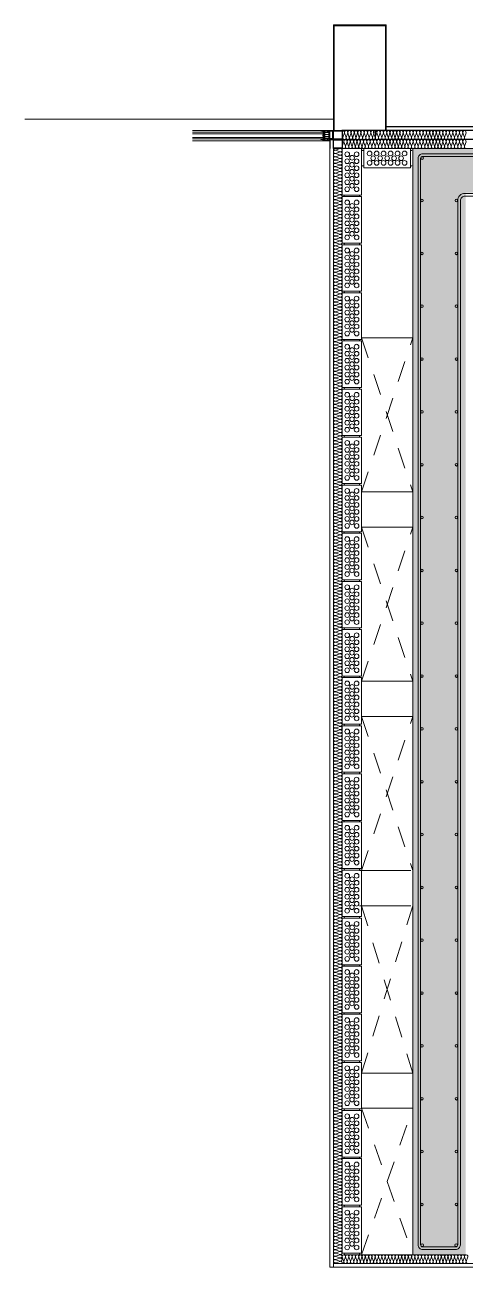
# Model space of a CAD drawing. Header units: metres. Extents: x -175 to 101, y -7 to 93.
# Drawn here: x -72.59 to -70.1, y 37.42 to 44.48 of the extents above; entities that cross this region are included whole.
import ezdxf

# ---------------------------------------------------------------- set-up
doc = ezdxf.new("R2010")
doc.units = ezdxf.units.M
doc.linetypes.add('ACAD_ISO02W100', pattern=[15, 12, -3])
for name, color, linetype, lineweight, transparency in [('DC_AISLAMIENTO', 14, 'Continuous', 9, 0.3), ('DC_TRANSPARENTE', 251, 'Continuous', 9, 0.4), ('DG_DISCONTINUA', 252, 'ACAD_ISO02W100', 5, 0.6), ('DG_TRANSPARENTE', 251, 'Continuous', 9, 0.8)]:
    doc.layers.add(name, color=color, linetype=linetype, lineweight=lineweight, transparency=transparency)
doc.layers.add('DC_LINEA', color=251, linetype='Continuous', lineweight=9)
doc.layers.add('DG_MURO', color=251, linetype='Continuous', lineweight=0)

# ---------------------------------------------------------------- blocks, each defined once
blk = doc.blocks.new('AISLM1')
at = {"layer": 'DC_AISLAMIENTO'}
for p, q in [((-6235.44, 2491.68), (-6235.419, 2491.743)), ((-6235.417, 2491.743), (-6235.396, 2491.68))]:
    blk.add_line(p, q, dxfattribs=at)
for centre, start, end in [((-6235.44, 2491.749), 345, 90), ((-6235.418, 2491.674), 165.0001, 15), ((-6235.395, 2491.749), 90, 195)]:
    blk.add_arc(centre, 0.0225, start, end, dxfattribs=at)
blk = doc.blocks.new('CHORMIGON1')
at = {"layer": 'DC_LINEA', "transparency": 33554475}
h = blk.add_hatch(dxfattribs=at)
h.set_pattern_fill('AR-CONC', color=256, scale=0.0005, angle=45)
h.set_pattern_definition([(95, (-10.40542, 2.6197), (0.0700473252, 0.0587766897), [0.009525, -0.104775]), (40, (-10.40542, 2.6197), (-0.0800092266, 0.0550883643), [0.00762, -0.083820292]), (145.4514447, (-10.39958, 2.6246), (-0.0099618988, 0.113865051), [0.0080950044, -0.0890451223]), (91.1842, (-10.42338, 2.63766), (0.1107051216, 0.0809767064), [0.0142875, -0.1571625]), (141.6355576, (-10.41415, 2.64441), (-0.003543309, 0.171413382), [0.0121425116, -0.133567804]), (36.184151, (-10.42338, 2.63766), (-0.003543309, 0.171413382), [0.0114299835, -0.125729866]), (66, (-10.40991, 2.64215), (0.0897599897, 0.0174475745), [0.009525, -0.104775]), (11, (-10.40991, 2.64215), (-0.0432699633, 0.0869705966), [0.00762, -0.08382]), (116.451445, (-10.40243, 2.6436), (0.046490026, 0.1044181714), [0.0080950044, -0.0890449688]), (82.5, (-10.40542, 2.6197), (-0.02880273453, 0.03098670684), [0, -0.082804, 0, -0.08509, 0, -0.0841375]), (52.5, (-10.40542, 2.6197), (-0.01179486366, 0.05904350014), [0, -0.048514, 0, -0.080899, 0, -0.0320675]), (12.5, (-10.425445, 2.599673), (0.0499639315, 0.0459130978), [0, -0.03175, 0, -0.09906, 0, -0.131445]), (2.5, (-10.434425, 2.590693), (0.0433819522, 0.0613611964), [0, -0.041275, 0, -0.065786, 0, -0.093345])])
h.paths.add_polyline_path([(2429.2617, 1602.9133), (2425.2717, 1602.9133), (2425.2717, 1596.6312), (2425.5717, 1596.6312), (2425.5717, 1602.6633), (2428.9617, 1602.6633), (2428.9617, 1597.3327), (2428.9617, 1596.6312), (2429.2617, 1596.6312)])
at = {"layer": 'DG_TRANSPARENTE'}
for points in [[(2429.2051, 1596.6612), (2429.0182, 1596.6612, -0.414214), (2428.9917, 1596.6877), (2428.9917, 1602.6168, 0.414214), (2428.9651, 1602.6433), (2425.5682, 1602.6433, 0.414214), (2425.5417, 1602.6168), (2425.5417, 1596.6877, -0.414214), (2425.5151, 1596.6612), (2425.3282, 1596.6612, -0.414214), (2425.3017, 1596.6877), (2425.3017, 1602.8568, -0.414214), (2425.3282, 1602.8833), (2429.2051, 1602.8833, -0.414214), (2429.2317, 1602.8568), (2429.2317, 1596.6877, -0.414214)], [(2429.2051, 1596.6761), (2429.0182, 1596.6761, -0.414214), (2429.0065, 1596.6877), (2429.0065, 1602.6168, 0.414214), (2428.9651, 1602.6582), (2425.5682, 1602.6582, 0.414214), (2425.5268, 1602.6168), (2425.5268, 1596.6877, -0.414214), (2425.5151, 1596.6761), (2425.3282, 1596.6761, -0.414214), (2425.3165, 1596.6877), (2425.3165, 1602.8568, -0.414214), (2425.3282, 1602.8684), (2429.2051, 1602.8684, -0.414214), (2429.2168, 1602.8568), (2429.2168, 1596.6877, -0.414214)]]:
    blk.add_lwpolyline(points, format="xyb", close=True, dxfattribs=at)
for centre in [(2425.3255, 1602.8589), (2425.6338, 1602.861), (2425.9338, 1602.861), (2426.2338, 1602.861), (2426.5338, 1602.861), (2426.8338, 1602.861), (2427.1338, 1602.861), (2427.4338, 1602.861), (2427.7338, 1602.861), (2428.0338, 1602.861), (2428.3338, 1602.861), (2428.6338, 1602.861), (2428.9338, 1602.861), (2429.2078, 1602.8589), (2425.6338, 1602.6656), (2425.9338, 1602.6656), (2426.2338, 1602.6656), (2426.5338, 1602.6656), (2426.8338, 1602.6656), (2427.1338, 1602.6656), (2427.4338, 1602.6656), (2427.7338, 1602.6656), (2428.0338, 1602.6656), (2428.3338, 1602.6656), (2428.6338, 1602.6656), (2428.9338, 1602.6656), (2425.324, 1602.6177), (2425.5193, 1602.6177), (2429.014, 1602.6177), (2429.2093, 1602.6177), (2425.324, 1602.3177), (2425.5193, 1602.3177), (2429.014, 1602.3177), (2429.2093, 1602.3177), (2425.324, 1602.0177), (2425.5193, 1602.0177), (2429.014, 1602.0177), (2429.2093, 1602.0177), (2425.324, 1601.7177), (2425.5193, 1601.7177), (2429.014, 1601.7177), (2429.2093, 1601.7177), (2425.324, 1601.4177), (2425.5193, 1601.4177), (2429.014, 1601.4177), (2429.2093, 1601.4177), (2425.324, 1601.1177), (2425.5193, 1601.1177), (2429.014, 1601.1177), (2429.2093, 1601.1177), (2425.324, 1600.8177), (2425.5193, 1600.8177), (2429.014, 1600.8177), (2429.2093, 1600.8177), (2425.324, 1600.5177), (2425.5193, 1600.5177), (2429.014, 1600.5177), (2429.2093, 1600.5177), (2425.324, 1600.2177), (2425.5193, 1600.2177), (2429.014, 1600.2177), (2429.2093, 1600.2177), (2425.324, 1599.9177), (2425.5193, 1599.9177), (2429.014, 1599.9177), (2429.2093, 1599.9177), (2425.324, 1599.6177), (2425.5193, 1599.6177), (2429.014, 1599.6177), (2429.2093, 1599.6177), (2425.324, 1599.3177), (2425.5193, 1599.3177), (2429.014, 1599.3177), (2429.2093, 1599.3177), (2425.324, 1599.0177), (2425.5193, 1599.0177), (2429.014, 1599.0177), (2429.2093, 1599.0177), (2425.324, 1598.7177), (2425.5193, 1598.7177), (2429.014, 1598.7177), (2429.2093, 1598.7177), (2425.324, 1598.4177), (2425.5193, 1598.4177), (2429.014, 1598.4177), (2429.2093, 1598.4177), (2425.324, 1598.1177), (2425.5193, 1598.1177), (2429.014, 1598.1177), (2429.2093, 1598.1177), (2425.324, 1597.8177), (2425.5193, 1597.8177), (2429.014, 1597.8177), (2429.2093, 1597.8177), (2425.324, 1597.5177), (2425.5193, 1597.5177), (2429.014, 1597.5177), (2429.2093, 1597.5177), (2425.324, 1597.2177), (2425.5193, 1597.2177), (2429.014, 1597.2177), (2429.2093, 1597.2177), (2425.324, 1596.9177), (2425.5193, 1596.9177), (2429.014, 1596.9177), (2429.2093, 1596.9177), (2425.3255, 1596.6856), (2425.5178, 1596.6856), (2429.0155, 1596.6856), (2429.2078, 1596.6856)]:
    blk.add_circle(centre, 0.00744, dxfattribs=at)
blk = doc.blocks.new('LADRILLITO')
at = {"lineweight": 0}
blk.add_lwpolyline([(2394.7112, 1601.4595), (2394.7112, 1601.7238), (2394.6012, 1601.7238), (2394.6012, 1601.4595)], close=True, dxfattribs=at)
at = {"color": 8, "lineweight": 0, "true_color": 0x767676}
for points in [[(2394.611, 1601.4595), (2394.6124, 1601.4576), (2394.6129, 1601.4549), (2394.6124, 1601.4525), (2394.611, 1601.4507)], [(2394.701, 1601.4507), (2394.6996, 1601.4525), (2394.6991, 1601.4549), (2394.6996, 1601.4576), (2394.701, 1601.4595)]]:
    blk.add_lwpolyline(points, dxfattribs=at)
at = {"layer": 'DG_TRANSPARENTE', "lineweight": 0}
for centre, radius in [((2394.6295, 1601.6909), 0.0134), ((2394.6294, 1601.6512), 0.0132), ((2394.6556, 1601.6712), 0.0134), ((2394.6829, 1601.6909), 0.0134), ((2394.6831, 1601.6512), 0.0132), ((2394.6294, 1601.6115), 0.0132), ((2394.6558, 1601.6314), 0.0132), ((2394.6558, 1601.5918), 0.0132), ((2394.6831, 1601.6115), 0.0132), ((2394.6294, 1601.5719), 0.0132), ((2394.6294, 1601.5323), 0.0132), ((2394.6558, 1601.5522), 0.0132), ((2394.6558, 1601.5125), 0.0132), ((2394.6831, 1601.5719), 0.0132), ((2394.6831, 1601.5323), 0.0132), ((2394.6294, 1601.4923), 0.0132), ((2394.6831, 1601.4923), 0.0132)]:
    blk.add_circle(centre, radius, dxfattribs=at)

msp = doc.modelspace()

# ---------------------------------------------------------------- linework, layer by layer
for p, q in [((-66.2539, 43.8955), (-70.5439, 43.8955)), ((-70.8672, 43.8655), (-70.8672, 43.8723)), ((-70.8672, 43.8533), (-70.8672, 43.8639)), ((-70.8672, 43.8416), (-70.8672, 43.8522)), ((-70.8672, 43.8295), (-70.8672, 43.8401)), ((-70.8672, 43.821), (-70.8672, 43.8279)), ((-70.8639, 43.8306), (-70.8639, 43.8723)), ((-70.8472, 43.8306), (-70.8472, 43.8723)), ((-70.5439, 43.8755), (-70.7958, 43.8755)), ((-70.7958, 43.8245), (-70.5921, 43.8245)), ((-66.0039, 43.8245), (-70.5921, 43.8245)), ((-66.2539, 43.8755), (-70.5439, 43.8755))]:
    msp.add_line(p, q)
at = {"color": 0}
for p, q in [((-70.8591, 43.8227), (-70.8638, 43.8274)), ((-70.8638, 43.827), (-70.8634, 43.8274)), ((-70.8633, 43.8227), (-70.8586, 43.8274)), ((-70.8633, 43.8251), (-70.861, 43.8274)), ((-70.8615, 43.8227), (-70.8633, 43.8245)), ((-70.8567, 43.8227), (-70.8614, 43.8274)), ((-70.8609, 43.8227), (-70.8562, 43.8274)), ((-70.8543, 43.8227), (-70.859, 43.8274)), ((-70.8585, 43.8227), (-70.8541, 43.827)), ((-70.8546, 43.8254), (-70.8566, 43.8274)), ((-70.856, 43.8227), (-70.8545, 43.8242)), ((-70.854, 43.8272), (-70.8541, 43.8274)), ((-70.8539, 43.8272), (-70.8537, 43.8274)), ((-70.8494, 43.8227), (-70.8537, 43.827)), ((-70.8536, 43.8227), (-70.8489, 43.8274)), ((-70.8518, 43.8227), (-70.8534, 43.8242)), ((-70.8533, 43.8254), (-70.8513, 43.8274)), ((-70.847, 43.8227), (-70.8517, 43.8274)), ((-70.8512, 43.8227), (-70.8465, 43.8274)), ((-70.8446, 43.8227), (-70.8493, 43.8274)), ((-70.8488, 43.8227), (-70.8441, 43.8274)), ((-70.8446, 43.8251), (-70.8469, 43.8274)), ((-70.8463, 43.8227), (-70.8446, 43.8245)), ((-70.8441, 43.827), (-70.8445, 43.8274))]:
    msp.add_line(p, q, dxfattribs=at)
msp.add_lwpolyline([(-70.8439, 43.8227), (-70.8439, 43.8274), (-70.8639, 43.8274), (-70.8639, 43.7734)])
at = {"color": 8, "lineweight": 0, "true_color": 0x767676}
for points in [[(-70.3982, 43.7632), (-70.4001, 43.7618), (-70.4024, 43.7613), (-70.4052, 43.7618), (-70.4071, 43.7632)], [(-70.4071, 43.6732), (-70.4052, 43.6746), (-70.4024, 43.6751), (-70.4001, 43.6746), (-70.3982, 43.6732)]]:
    msp.add_lwpolyline(points, dxfattribs=at)
at = {"layer": 'DC_AISLAMIENTO'}
for p, q in [((-70.7943, 43.7857), (-70.7855, 43.8121)), ((-70.7911, 43.8367), (-70.7939, 43.8452)), ((-70.7818, 43.8631), (-70.7905, 43.8367)), ((-70.8321, 37.4456), (-70.8057, 37.4543)), ((-70.821, 37.4413), (-70.8321, 37.445))]:
    msp.add_line(p, q, dxfattribs=at)
for centre, start, end in [((-70.7908, 43.8655), 345.00006, 109.47003), ((-70.8002, 43.8343), 311.81165, 14.99999), ((-70.7946, 43.8145), 344.99999, 86.15099), ((-70.7814, 43.8343), 165.00002, 270.00002), ((-70.7852, 43.7832), 201.11232, 269.99998), ((-70.8346, 37.4547), 180.00002, 284.99999), ((-70.8346, 37.4359), 75.00002, 144.93456), ((-70.8033, 37.4453), 334.81835, 105.00001)]:
    msp.add_arc(centre, 0.00937, start, end, dxfattribs=at)
at = {"layer": 'DC_LINEA', "color": 7, "lineweight": 0}
for p, q in [((-71.6439, 43.8655), (-70.9025, 43.8655)), ((-70.9025, 43.8575), (-71.6439, 43.8575)), ((-71.6439, 43.8358), (-70.9025, 43.8358)), ((-70.9025, 43.8279), (-71.6439, 43.8279)), ((-70.9046, 43.8713), (-70.9046, 43.8755)), ((-70.9046, 43.8755), (-70.8639, 43.8755)), ((-70.9014, 43.8713), (-70.9046, 43.8713)), ((-70.9014, 43.8221), (-70.9046, 43.8221)), ((-70.9046, 43.8221), (-70.9046, 43.8178)), ((-70.9046, 43.8178), (-70.8639, 43.8178)), ((-70.8956, 43.8734), (-70.903, 43.8734)), ((-70.903, 43.8734), (-70.903, 43.8723)), ((-70.903, 43.8723), (-70.9014, 43.8723)), ((-70.903, 43.8199), (-70.903, 43.821)), ((-70.903, 43.821), (-70.9014, 43.821)), ((-70.8956, 43.8199), (-70.903, 43.8199)), ((-70.9025, 43.8655), (-70.9025, 43.8575)), ((-70.9025, 43.8358), (-70.9025, 43.8279)), ((-70.9014, 43.8723), (-70.9014, 43.8718)), ((-70.9014, 43.8718), (-70.9014, 43.8713)), ((-70.9014, 43.8215), (-70.9014, 43.8221)), ((-70.9014, 43.821), (-70.9014, 43.8215)), ((-70.8972, 43.8713), (-70.8972, 43.8723)), ((-70.8972, 43.8723), (-70.8956, 43.8723)), ((-70.8908, 43.8713), (-70.8972, 43.8713)), ((-70.8908, 43.8221), (-70.8972, 43.8221)), ((-70.8972, 43.8221), (-70.8972, 43.821)), ((-70.8972, 43.821), (-70.8956, 43.821)), ((-70.8956, 43.8723), (-70.8956, 43.8734)), ((-70.8956, 43.821), (-70.8956, 43.8199)), ((-70.8929, 43.8692), (-70.8945, 43.8692)), ((-70.8945, 43.8692), (-70.8945, 43.8242)), ((-70.8945, 43.8242), (-70.8929, 43.8242)), ((-70.8929, 43.8655), (-70.8929, 43.8692)), ((-70.8672, 43.8655), (-70.8929, 43.8655)), ((-70.8929, 43.8533), (-70.8929, 43.8639)), ((-70.8929, 43.8639), (-70.8672, 43.8639)), ((-70.8672, 43.8533), (-70.8929, 43.8533)), ((-70.8672, 43.8522), (-70.8929, 43.8522)), ((-70.8929, 43.8522), (-70.8929, 43.8416)), ((-70.8929, 43.8416), (-70.8672, 43.8416)), ((-70.8929, 43.8295), (-70.8929, 43.8401)), ((-70.8929, 43.8401), (-70.8672, 43.8401)), ((-70.8672, 43.8295), (-70.8929, 43.8295)), ((-70.8929, 43.8242), (-70.8929, 43.8279)), ((-70.8929, 43.8279), (-70.8672, 43.8279)), ((-70.8777, 43.8734), (-70.8924, 43.8734)), ((-70.8924, 43.8734), (-70.8924, 43.8723)), ((-70.8924, 43.8723), (-70.8908, 43.8723)), ((-70.8924, 43.8199), (-70.8924, 43.821)), ((-70.8924, 43.821), (-70.8908, 43.821)), ((-70.8777, 43.8199), (-70.8924, 43.8199)), ((-70.8908, 43.8723), (-70.8908, 43.8713)), ((-70.8908, 43.821), (-70.8908, 43.8221)), ((-70.8788, 43.8713), (-70.8788, 43.8723)), ((-70.8788, 43.8723), (-70.8777, 43.8723)), ((-70.8756, 43.8713), (-70.8788, 43.8713)), ((-70.8756, 43.8221), (-70.8788, 43.8221)), ((-70.8788, 43.8221), (-70.8788, 43.821)), ((-70.8788, 43.821), (-70.8777, 43.821)), ((-70.8777, 43.8723), (-70.8777, 43.8734)), ((-70.8777, 43.821), (-70.8777, 43.8199)), ((-70.8672, 43.8723), (-70.8756, 43.8723)), ((-70.8756, 43.8723), (-70.8756, 43.8713)), ((-70.8756, 43.821), (-70.8756, 43.8221)), ((-70.8672, 43.821), (-70.8756, 43.821)), ((-70.8439, 43.8755), (-70.8639, 43.8755)), ((-70.8472, 43.8723), (-70.8639, 43.8723)), ((-70.8639, 43.8306), (-70.8472, 43.8306)), ((-70.8639, 43.8178), (-70.8639, 43.8274)), ((-70.8639, 43.8274), (-70.8439, 43.8274))]:
    msp.add_line(p, q, dxfattribs=at)
at = {"layer": 'DC_LINEA', "linetype": 'Continuous'}
for p, q in [((-70.8639, 43.8227), (-70.8539, 43.8227)), ((-70.8439, 43.8227), (-70.8539, 43.8227)), ((-70.8439, 43.8227), (-70.8439, 43.7734))]:
    msp.add_line(p, q, dxfattribs=at)
at = {"layer": 'DC_LINEA'}
for p, q in [((-70.7939, 43.8245), (-70.7939, 43.8755)), ((-70.7939, 43.7734), (-70.7939, 43.8245)), ((-70.6046, 43.8245), (-70.6046, 43.8755))]:
    msp.add_line(p, q, dxfattribs=at)
at = {"layer": 'DC_LINEA', "linetype": 'Continuous'}
for points in [[(-70.5439, 43.8755), (-70.5439, 44.4755), (-70.8439, 44.4755), (-70.8439, 43.8755)], [(-70.5489, 43.8755), (-70.5489, 44.4705), (-70.8389, 44.4705), (-70.8389, 43.8755)]]:
    msp.add_lwpolyline(points, dxfattribs=at)
at = {"layer": 'DC_LINEA', "color": 8, "lineweight": 0, "true_color": 0x767676}
for points in [[(-70.9046, 43.8755), (-70.9596, 43.8755), (-71.6439, 43.8755)], [(-70.9046, 43.8178), (-70.9596, 43.8178), (-71.6439, 43.8178)], [(-70.9025, 43.8358), (-70.903, 43.8469), (-70.9025, 43.8575)]]:
    msp.add_lwpolyline(points, dxfattribs=at)
at = {"layer": 'DC_LINEA', "color": 7, "lineweight": 0}
msp.add_lwpolyline([(-70.8998, 43.8422), (-70.8988, 43.8406), (-70.8988, 43.8358), (-70.8998, 43.8342), (-70.8998, 43.8268), (-70.9146, 43.8268), (-70.9146, 43.8252), (-70.8961, 43.8252), (-70.8961, 43.8681), (-70.9146, 43.8681), (-70.9146, 43.8665), (-70.8998, 43.8665), (-70.8998, 43.8591), (-70.8988, 43.858), (-70.8988, 43.8528), (-70.8998, 43.8512)], close=True, dxfattribs=at)
at = {"layer": 'DC_LINEA', "color": 8, "lineweight": 5, "true_color": 0x767676}
msp.add_lwpolyline([(-70.8998, 43.8252), (-70.8993, 43.8252)], dxfattribs=at)
at = {"layer": 'DC_LINEA', "lineweight": 25}
for points in [[(-70.8439, 43.8755), (-70.7939, 43.8755), (-70.7939, 43.8245), (-70.8439, 43.8245)], [(-70.8439, 43.8245), (-70.7939, 43.8245), (-70.7939, 43.7734), (-70.8439, 43.7734)], [(-70.8427, 43.8743), (-70.795, 43.8743), (-70.795, 43.8257), (-70.8427, 43.8257)], [(-70.8427, 43.8232), (-70.795, 43.8232), (-70.795, 43.7746), (-70.8427, 43.7746)]]:
    msp.add_lwpolyline(points, close=True, dxfattribs=at)
at = {"layer": 'DC_LINEA'}
for centre, start, end in [((-70.8677, 43.825), 328.19606, 31.80394), ((-70.8502, 43.825), 148.19606, 211.80394), ((-70.8577, 43.825), 328.19606, 31.80394), ((-70.8402, 43.825), 148.19606, 211.80394)]:
    msp.add_arc(centre, 0.00443, start, end, dxfattribs=at)
at = {"layer": 'DC_TRANSPARENTE', "linetype": 'Continuous'}
msp.add_line((-70.8439, 43.9405), (-72.5939, 43.9405), dxfattribs=at)
at = {"layer": 'DG_DISCONTINUA', "ltscale": 0.01, "transparency": 33554483}
for p, q in [((-70.6839, 42.6984), (-70.3939, 41.8234)), ((-70.6839, 41.8234), (-70.3939, 42.6984)), ((-70.6839, 41.6234), (-70.3939, 40.7484)), ((-70.6839, 40.7484), (-70.3939, 41.6234)), ((-70.6839, 40.5484), (-70.3939, 39.6734)), ((-70.6839, 39.6734), (-70.3939, 40.5484)), ((-70.6839, 39.4734), (-70.3939, 38.5234)), ((-70.6839, 38.5234), (-70.3939, 39.4734)), ((-70.6839, 38.3234), (-70.3939, 37.4913)), ((-70.6839, 37.4913), (-70.3939, 38.3234))]:
    msp.add_line(p, q, dxfattribs=at)
at = {"layer": 'DG_MURO'}
for p, q in [((-70.8639, 37.4213), (-70.8639, 43.7734)), ((-70.8439, 43.7734), (-65.9539, 43.7734)), ((-70.8439, 43.7734), (-70.8439, 37.4213)), ((-70.3939, 43.7734), (-70.3939, 37.4913)), ((-70.7837, 37.4913), (-70.0937, 37.4913)), ((-67.2039, 37.4213), (-70.8639, 37.4213)), ((-67.2039, 37.4413), (-70.8439, 37.4413))]:
    msp.add_line(p, q, dxfattribs=at)
at = {"layer": 'DG_TRANSPARENTE', "linetype": 'Continuous'}
for p, q in [((-70.6839, 42.6984), (-70.3939, 42.6984)), ((-70.3939, 41.8234), (-70.6839, 41.8234)), ((-70.3939, 41.6234), (-70.6839, 41.6234)), ((-70.3939, 40.7484), (-70.6839, 40.7484)), ((-70.3939, 40.5484), (-70.6839, 40.5484)), ((-70.405, 39.6734), (-70.695, 39.6734)), ((-70.405, 39.4734), (-70.695, 39.4734)), ((-70.3939, 38.5234), (-70.6839, 38.5234)), ((-70.3939, 38.3234), (-70.6839, 38.3234))]:
    msp.add_line(p, q, dxfattribs=at)

# ---------------------------------------------------------------- block references
at = {"xscale": -1}
for p in [(2323.9173, -1557.9504), (2323.9173, -1558.2235), (2323.9173, -1558.4967), (2323.9173, -1558.7698), (2323.9173, -1559.0429), (2323.9173, -1559.3161), (2323.9173, -1559.5892), (2323.9173, -1559.8623), (2323.9173, -1560.1355), (2323.9173, -1560.4086), (2323.9173, -1560.6817), (2323.9173, -1560.9549), (2323.9173, -1561.228), (2323.9173, -1561.5011), (2323.9173, -1561.7743), (2323.9173, -1562.0474), (2323.9173, -1562.3206), (2323.9173, -1562.5937), (2323.9173, -1562.8668), (2323.9173, -1563.14), (2323.9173, -1563.4131), (2323.9173, -1563.6862), (2323.9173, -1563.9594)]:
    msp.add_blockref('LADRILLITO', p, dxfattribs=at)
at = {"xscale": -1, "rotation": 270}
msp.add_blockref('LADRILLITO', (-1672.1309, -2350.9378), dxfattribs=at)
at = {"layer": 'DC_AISLAMIENTO', "linetype": 'Continuous', "yscale": 0.4166664258867374, "zscale": 0.4166664258867374}
for p, xscale, rotation in [((2527.3135, 1082.0114), -0.4166664258867374, 180), ((-2668.8614, 1082.0624), 0.4166664258867374, 180), ((2527.3322, 1082.0114), -0.4166664258867374, 180), ((-2668.8426, 1082.0624), 0.4166664258867374, 180), ((2527.351, 1082.0114), -0.4166664258867374, 180), ((-2668.8239, 1082.0624), 0.4166664258867374, 180), ((2527.3697, 1082.0114), -0.4166664258867374, 180), ((-2668.8051, 1082.0624), 0.4166664258867374, 180), ((2527.3885, 1082.0114), -0.4166664258867374, 180), ((-2668.7864, 1082.0624), 0.4166664258867374, 180), ((2527.4072, 1082.0114), -0.4166664258867374, 180), ((-2668.7676, 1082.0624), 0.4166664258867374, 180), ((2527.426, 1082.0114), -0.4166664258867374, 180), ((-2668.7489, 1082.0624), 0.4166664258867374, 180), ((2527.4447, 1082.0114), -0.4166664258867374, 180), ((-2668.7301, 1082.0624), 0.4166664258867374, 180), ((2527.4635, 1082.0114), -0.4166664258867374, 180), ((-2668.7114, 1082.0624), 0.4166664258867374, 180), ((2527.4822, 1082.0624), -0.4166664258867374, 180), ((2527.4822, 1082.0114), -0.4166664258867374, 180), ((2527.501, 1082.0624), -0.4166664258867374, 180), ((2527.501, 1082.0114), -0.4166664258867374, 180), ((2527.5197, 1082.0624), -0.4166664258867374, 180), ((2527.5197, 1082.0114), -0.4166664258867374, 180), ((2527.5385, 1082.0624), -0.4166664258867374, 180), ((2527.5385, 1082.0114), -0.4166664258867374, 180), ((2527.5572, 1082.0624), -0.4166664258867374, 180), ((2527.5572, 1082.0114), -0.4166664258867374, 180), ((2527.576, 1082.0624), -0.4166664258867374, 180), ((2527.576, 1082.0114), -0.4166664258867374, 180), ((2527.5947, 1082.0624), -0.4166664258867374, 180), ((2527.5947, 1082.0114), -0.4166664258867374, 180), ((2527.6135, 1082.0624), -0.4166664258867374, 180), ((2527.6135, 1082.0114), -0.4166664258867374, 180), ((2527.6322, 1082.0624), -0.4166664258867374, 180), ((2527.6322, 1082.0114), -0.4166664258867374, 180), ((2527.651, 1082.0624), -0.4166664258867374, 180), ((2527.651, 1082.0114), -0.4166664258867374, 180), ((2527.6697, 1082.0624), -0.4166664258867374, 180), ((2527.6697, 1082.0114), -0.4166664258867374, 180), ((2527.6885, 1082.0624), -0.4166664258867374, 180), ((2527.6885, 1082.0114), -0.4166664258867374, 180), ((2527.7072, 1082.0624), -0.4166664258867374, 180), ((2527.7072, 1082.0114), -0.4166664258867374, 180), ((2527.726, 1082.0624), -0.4166664258867374, 180), ((2527.726, 1082.0114), -0.4166664258867374, 180), ((2527.7447, 1082.0624), -0.4166664258867374, 180), ((2527.7447, 1082.0114), -0.4166664258867374, 180), ((2527.7635, 1082.0624), -0.4166664258867374, 180), ((2527.7635, 1082.0114), -0.4166664258867374, 180), ((2527.7822, 1082.0624), -0.4166664258867374, 180), ((2527.7822, 1082.0114), -0.4166664258867374, 180), ((2527.801, 1082.0624), -0.4166664258867374, 180), ((2527.801, 1082.0114), -0.4166664258867374, 180), ((2527.8197, 1082.0624), -0.4166664258867374, 180), ((2527.8197, 1082.0114), -0.4166664258867374, 180), ((2527.8385, 1082.0624), -0.4166664258867374, 180), ((2527.8385, 1082.0114), -0.4166664258867374, 180), ((2527.8572, 1082.0624), -0.4166664258867374, 180), ((2527.8572, 1082.0114), -0.4166664258867374, 180), ((2527.876, 1082.0624), -0.4166664258867374, 180), ((2527.876, 1082.0114), -0.4166664258867374, 180), ((2527.8947, 1082.0624), -0.4166664258867374, 180), ((2527.8947, 1082.0114), -0.4166664258867374, 180), ((2527.9135, 1082.0624), -0.4166664258867374, 180), ((2527.9135, 1082.0114), -0.4166664258867374, 180), ((2527.9322, 1082.0624), -0.4166664258867374, 180), ((2527.9322, 1082.0114), -0.4166664258867374, 180), ((2527.951, 1082.0624), -0.4166664258867374, 180), ((2527.951, 1082.0114), -0.4166664258867374, 180), ((2527.9697, 1082.0624), -0.4166664258867374, 180), ((2527.9697, 1082.0114), -0.4166664258867374, 180), ((2527.9885, 1082.0624), -0.4166664258867374, 180), ((2527.9885, 1082.0114), -0.4166664258867374, 180), ((967.3936, 2641.8533), 0.4166664258867374, 90.00000000000001), ((967.3936, 2641.8346), 0.4166664258867374, 90.00000000000001), ((967.3936, 2641.8158), 0.4166664258867374, 90.00000000000001), ((967.3936, 2641.7971), 0.4166664258867374, 90.00000000000001), ((967.3936, 2641.7783), 0.4166664258867374, 90.00000000000001), ((967.3936, 2641.7596), 0.4166664258867374, 90.00000000000001), ((967.3936, 2641.7408), 0.4166664258867374, 90.00000000000001), ((967.3936, 2641.7221), 0.4166664258867374, 90.00000000000001), ((967.3936, 2641.7033), 0.4166664258867374, 90.00000000000001), ((967.3936, 2641.6846), 0.4166664258867374, 90.00000000000001), ((967.3936, 2641.6658), 0.4166664258867374, 90.00000000000001), ((967.3936, 2641.6471), 0.4166664258867374, 90.00000000000001), ((967.3936, 2641.6283), 0.4166664258867374, 90.00000000000001), ((967.3936, 2641.6096), 0.4166664258867374, 90.00000000000001), ((967.3936, 2641.5908), 0.4166664258867374, 90.00000000000001), ((967.3936, 2641.5721), 0.4166664258867374, 90.00000000000001), ((967.3936, 2641.5533), 0.4166664258867374, 90.00000000000001), ((967.3936, 2641.5346), 0.4166664258867374, 90.00000000000001), ((967.3936, 2641.5158), 0.4166664258867374, 90.00000000000001), ((967.3936, 2641.4971), 0.4166664258867374, 90.00000000000001), ((967.3936, 2641.4783), 0.4166664258867374, 90.00000000000001), ((967.3936, 2641.4596), 0.4166664258867374, 90.00000000000001), ((967.3936, 2641.4408), 0.4166664258867374, 90.00000000000001), ((967.3936, 2641.4221), 0.4166664258867374, 90.00000000000001), ((967.3936, 2641.4033), 0.4166664258867374, 90.00000000000001), ((967.3936, 2641.3846), 0.4166664258867374, 90.00000000000001), ((967.3936, 2641.3658), 0.4166664258867374, 90.00000000000001), ((967.3936, 2641.3471), 0.4166664258867374, 90.00000000000001), ((967.3936, 2641.3283), 0.4166664258867374, 90.00000000000001), ((967.3936, 2641.3096), 0.4166664258867374, 90.00000000000001), ((967.3936, 2641.2908), 0.4166664258867374, 90.00000000000001), ((967.3936, 2641.2721), 0.4166664258867374, 90.00000000000001), ((967.3936, 2641.2533), 0.4166664258867374, 90.00000000000001), ((967.3936, 2641.2346), 0.4166664258867374, 90.00000000000001), ((967.3936, 2641.2158), 0.4166664258867374, 90.00000000000001), ((967.3936, 2641.1971), 0.4166664258867374, 90.00000000000001), ((967.3936, 2641.1783), 0.4166664258867374, 90.00000000000001), ((967.3936, 2641.1596), 0.4166664258867374, 90.00000000000001), ((967.3936, 2641.1408), 0.4166664258867374, 90.00000000000001), ((967.3936, 2641.1221), 0.4166664258867374, 90.00000000000001), ((967.3936, 2641.1033), 0.4166664258867374, 90.00000000000001), ((967.3936, 2641.0846), 0.4166664258867374, 90.00000000000001), ((967.3936, 2641.0658), 0.4166664258867374, 90.00000000000001), ((967.3936, 2641.0471), 0.4166664258867374, 90.00000000000001), ((967.3936, 2641.0283), 0.4166664258867374, 90.00000000000001), ((967.3936, 2641.0096), 0.4166664258867374, 90.00000000000001), ((967.3936, 2640.9908), 0.4166664258867374, 90.00000000000001), ((967.3936, 2640.9721), 0.4166664258867374, 90.00000000000001), ((967.3936, 2640.9533), 0.4166664258867374, 90.00000000000001), ((967.3936, 2640.9346), 0.4166664258867374, 90.00000000000001), ((967.3936, 2640.9158), 0.4166664258867374, 90.00000000000001), ((967.3936, 2640.8971), 0.4166664258867374, 90.00000000000001), ((967.3936, 2640.8783), 0.4166664258867374, 90.00000000000001), ((967.3936, 2640.8596), 0.4166664258867374, 90.00000000000001), ((967.3936, 2640.8408), 0.4166664258867374, 90.00000000000001), ((967.3936, 2640.8221), 0.4166664258867374, 90.00000000000001), ((967.3936, 2640.8033), 0.4166664258867374, 90.00000000000001), ((967.3936, 2640.7846), 0.4166664258867374, 90.00000000000001), ((967.3936, 2640.7658), 0.4166664258867374, 90.00000000000001), ((967.3936, 2640.7471), 0.4166664258867374, 90.00000000000001), ((967.3936, 2640.7283), 0.4166664258867374, 90.00000000000001), ((967.3936, 2640.7096), 0.4166664258867374, 90.00000000000001), ((967.3936, 2640.6908), 0.4166664258867374, 90.00000000000001), ((967.3936, 2640.6721), 0.4166664258867374, 90.00000000000001), ((967.3936, 2640.6533), 0.4166664258867374, 90.00000000000001), ((967.3936, 2640.6346), 0.4166664258867374, 90.00000000000001), ((967.3936, 2640.6158), 0.4166664258867374, 90.00000000000001), ((967.3936, 2640.5971), 0.4166664258867374, 90.00000000000001), ((967.3936, 2640.5783), 0.4166664258867374, 90.00000000000001), ((967.3936, 2640.5596), 0.4166664258867374, 90.00000000000001), ((967.3936, 2640.5408), 0.4166664258867374, 90.00000000000001), ((967.3936, 2640.5221), 0.4166664258867374, 90.00000000000001), ((967.3936, 2640.5033), 0.4166664258867374, 90.00000000000001), ((967.3936, 2640.4846), 0.4166664258867374, 90.00000000000001), ((967.3936, 2640.4658), 0.4166664258867374, 90.00000000000001), ((967.3936, 2640.4471), 0.4166664258867374, 90.00000000000001), ((967.3936, 2640.4283), 0.4166664258867374, 90.00000000000001), ((967.3936, 2640.4096), 0.4166664258867374, 90.00000000000001), ((967.3936, 2640.3908), 0.4166664258867374, 90.00000000000001), ((967.3936, 2640.3721), 0.4166664258867374, 90.00000000000001), ((967.3936, 2640.3533), 0.4166664258867374, 90.00000000000001), ((967.3936, 2640.3346), 0.4166664258867374, 90.00000000000001), ((967.3936, 2640.3158), 0.4166664258867374, 90.00000000000001), ((967.3936, 2640.2971), 0.4166664258867374, 90.00000000000001), ((967.3936, 2640.2783), 0.4166664258867374, 90.00000000000001), ((967.3936, 2640.2596), 0.4166664258867374, 90.00000000000001), ((967.3936, 2640.2408), 0.4166664258867374, 90.00000000000001), ((967.3936, 2640.2221), 0.4166664258867374, 90.00000000000001), ((967.3936, 2640.2033), 0.4166664258867374, 90.00000000000001), ((967.3936, 2640.1846), 0.4166664258867374, 90.00000000000001), ((967.3936, 2640.1658), 0.4166664258867374, 90.00000000000001), ((967.3936, 2640.1471), 0.4166664258867374, 90.00000000000001), ((967.3936, 2640.1283), 0.4166664258867374, 90.00000000000001), ((967.3936, 2640.1096), 0.4166664258867374, 90.00000000000001), ((967.3936, 2640.0908), 0.4166664258867374, 90.00000000000001), ((967.3936, 2640.0721), 0.4166664258867374, 90.00000000000001), ((967.3936, 2640.0533), 0.4166664258867374, 90.00000000000001), ((967.3936, 2640.0346), 0.4166664258867374, 90.00000000000001), ((967.3936, 2640.0158), 0.4166664258867374, 90.00000000000001), ((967.3936, 2639.9971), 0.4166664258867374, 90.00000000000001), ((967.3936, 2639.9783), 0.4166664258867374, 90.00000000000001), ((967.3936, 2639.9596), 0.4166664258867374, 90.00000000000001), ((967.3936, 2639.9408), 0.4166664258867374, 90.00000000000001), ((967.3936, 2639.9221), 0.4166664258867374, 90.00000000000001), ((967.3936, 2639.9033), 0.4166664258867374, 90.00000000000001), ((967.3936, 2639.8846), 0.4166664258867374, 90.00000000000001), ((967.3936, 2639.8658), 0.4166664258867374, 90.00000000000001), ((967.3936, 2639.8471), 0.4166664258867374, 90.00000000000001), ((967.3936, 2639.8283), 0.4166664258867374, 90.00000000000001), ((967.3936, 2639.8096), 0.4166664258867374, 90.00000000000001), ((967.3936, 2639.7908), 0.4166664258867374, 90.00000000000001), ((967.3936, 2639.7721), 0.4166664258867374, 90.00000000000001), ((967.3936, 2639.7533), 0.4166664258867374, 90.00000000000001), ((967.3936, 2639.7346), 0.4166664258867374, 90.00000000000001), ((967.3936, 2639.7158), 0.4166664258867374, 90.00000000000001), ((967.3936, 2639.6971), 0.4166664258867374, 90.00000000000001), ((967.3936, 2639.6783), 0.4166664258867374, 90.00000000000001), ((967.3936, 2639.6596), 0.4166664258867374, 90.00000000000001), ((967.3936, 2639.6408), 0.4166664258867374, 90.00000000000001), ((967.3936, 2639.6221), 0.4166664258867374, 90.00000000000001), ((967.3936, 2639.6033), 0.4166664258867374, 90.00000000000001), ((967.3936, 2639.5846), 0.4166664258867374, 90.00000000000001), ((967.3936, 2639.5658), 0.4166664258867374, 90.00000000000001), ((967.3936, 2639.5471), 0.4166664258867374, 90.00000000000001), ((967.3936, 2639.5283), 0.4166664258867374, 90.00000000000001), ((967.3936, 2639.5096), 0.4166664258867374, 90.00000000000001), ((967.3936, 2639.4908), 0.4166664258867374, 90.00000000000001), ((967.3936, 2639.4721), 0.4166664258867374, 90.00000000000001), ((967.3936, 2639.4533), 0.4166664258867374, 90.00000000000001), ((967.3936, 2639.4346), 0.4166664258867374, 90.00000000000001), ((967.3936, 2639.4158), 0.4166664258867374, 90.00000000000001), ((967.3936, 2639.3971), 0.4166664258867374, 90.00000000000001), ((967.3936, 2639.3783), 0.4166664258867374, 90.00000000000001), ((967.3936, 2639.3596), 0.4166664258867374, 90.00000000000001), ((967.3936, 2639.3408), 0.4166664258867374, 90.00000000000001), ((967.3936, 2639.3221), 0.4166664258867374, 90.00000000000001), ((967.3936, 2639.3033), 0.4166664258867374, 90.00000000000001), ((967.3936, 2639.2846), 0.4166664258867374, 90.00000000000001), ((967.3936, 2639.2658), 0.4166664258867374, 90.00000000000001), ((967.3936, 2639.2471), 0.4166664258867374, 90.00000000000001), ((967.3936, 2639.2283), 0.4166664258867374, 90.00000000000001), ((967.3936, 2639.2096), 0.4166664258867374, 90.00000000000001), ((967.3936, 2639.1908), 0.4166664258867374, 90.00000000000001), ((967.3936, 2639.1721), 0.4166664258867374, 90.00000000000001), ((967.3936, 2639.1533), 0.4166664258867374, 90.00000000000001), ((967.3936, 2639.1346), 0.4166664258867374, 90.00000000000001), ((967.3936, 2639.1158), 0.4166664258867374, 90.00000000000001), ((967.3936, 2639.0971), 0.4166664258867374, 90.00000000000001), ((967.3936, 2639.0783), 0.4166664258867374, 90.00000000000001), ((967.3936, 2639.0596), 0.4166664258867374, 90.00000000000001), ((967.3936, 2639.0408), 0.4166664258867374, 90.00000000000001), ((967.3936, 2639.0221), 0.4166664258867374, 90.00000000000001), ((967.3936, 2639.0033), 0.4166664258867374, 90.00000000000001), ((967.3936, 2638.9846), 0.4166664258867374, 90.00000000000001), ((967.3936, 2638.9658), 0.4166664258867374, 90.00000000000001), ((967.3936, 2638.9471), 0.4166664258867374, 90.00000000000001), ((967.3936, 2638.9283), 0.4166664258867374, 90.00000000000001), ((967.3936, 2638.9096), 0.4166664258867374, 90.00000000000001), ((967.3936, 2638.8908), 0.4166664258867374, 90.00000000000001), ((967.3936, 2638.8721), 0.4166664258867374, 90.00000000000001), ((967.3936, 2638.8533), 0.4166664258867374, 90.00000000000001), ((967.3936, 2638.8346), 0.4166664258867374, 90.00000000000001), ((967.3936, 2638.8158), 0.4166664258867374, 90.00000000000001), ((967.3936, 2638.7971), 0.4166664258867374, 90.00000000000001), ((967.3936, 2638.7783), 0.4166664258867374, 90.00000000000001), ((967.3936, 2638.7596), 0.4166664258867374, 90.00000000000001), ((967.3936, 2638.7408), 0.4166664258867374, 90.00000000000001), ((967.3936, 2638.7221), 0.4166664258867374, 90.00000000000001), ((967.3936, 2638.7033), 0.4166664258867374, 90.00000000000001), ((967.3936, 2638.6846), 0.4166664258867374, 90.00000000000001), ((967.3936, 2638.6658), 0.4166664258867374, 90.00000000000001), ((967.3936, 2638.6471), 0.4166664258867374, 90.00000000000001), ((967.3936, 2638.6283), 0.4166664258867374, 90.00000000000001), ((967.3936, 2638.6096), 0.4166664258867374, 90.00000000000001), ((967.3936, 2638.5908), 0.4166664258867374, 90.00000000000001), ((967.3936, 2638.5721), 0.4166664258867374, 90.00000000000001), ((967.3936, 2638.5533), 0.4166664258867374, 90.00000000000001), ((967.3936, 2638.5346), 0.4166664258867374, 90.00000000000001), ((967.3936, 2638.5158), 0.4166664258867374, 90.00000000000001), ((967.3936, 2638.4971), 0.4166664258867374, 90.00000000000001), ((967.3936, 2638.4783), 0.4166664258867374, 90.00000000000001), ((967.3936, 2638.4596), 0.4166664258867374, 90.00000000000001), ((967.3936, 2638.4408), 0.4166664258867374, 90.00000000000001), ((967.3936, 2638.4221), 0.4166664258867374, 90.00000000000001), ((967.3936, 2638.4033), 0.4166664258867374, 90.00000000000001), ((967.3936, 2638.3846), 0.4166664258867374, 90.00000000000001), ((967.3936, 2638.3658), 0.4166664258867374, 90.00000000000001), ((967.3936, 2638.3471), 0.4166664258867374, 90.00000000000001), ((967.3936, 2638.3283), 0.4166664258867374, 90.00000000000001), ((967.3936, 2638.3096), 0.4166664258867374, 90.00000000000001), ((967.3936, 2638.2908), 0.4166664258867374, 90.00000000000001), ((967.3936, 2638.2721), 0.4166664258867374, 90.00000000000001), ((967.3936, 2638.2533), 0.4166664258867374, 90.00000000000001), ((967.3936, 2638.2346), 0.4166664258867374, 90.00000000000001), ((967.3936, 2638.2158), 0.4166664258867374, 90.00000000000001), ((967.3936, 2638.1971), 0.4166664258867374, 90.00000000000001), ((967.3936, 2638.1783), 0.4166664258867374, 90.00000000000001), ((967.3936, 2638.1596), 0.4166664258867374, 90.00000000000001), ((967.3936, 2638.1408), 0.4166664258867374, 90.00000000000001), ((967.3936, 2638.1221), 0.4166664258867374, 90.00000000000001), ((967.3936, 2638.1033), 0.4166664258867374, 90.00000000000001), ((967.3936, 2638.0846), 0.4166664258867374, 90.00000000000001), ((967.3936, 2638.0658), 0.4166664258867374, 90.00000000000001), ((967.3936, 2638.0471), 0.4166664258867374, 90.00000000000001), ((967.3936, 2638.0283), 0.4166664258867374, 90.00000000000001), ((967.3936, 2638.0096), 0.4166664258867374, 90.00000000000001), ((967.3936, 2637.9908), 0.4166664258867374, 90.00000000000001), ((967.3936, 2637.9721), 0.4166664258867374, 90.00000000000001), ((967.3936, 2637.9533), 0.4166664258867374, 90.00000000000001), ((967.3936, 2637.9346), 0.4166664258867374, 90.00000000000001), ((967.3936, 2637.9158), 0.4166664258867374, 90.00000000000001), ((967.3936, 2637.8971), 0.4166664258867374, 90.00000000000001), ((967.3936, 2637.8783), 0.4166664258867374, 90.00000000000001), ((967.3936, 2637.8596), 0.4166664258867374, 90.00000000000001), ((967.3936, 2637.8408), 0.4166664258867374, 90.00000000000001), ((967.3936, 2637.8221), 0.4166664258867374, 90.00000000000001), ((967.3936, 2637.8033), 0.4166664258867374, 90.00000000000001), ((967.3936, 2637.7846), 0.4166664258867374, 90.00000000000001), ((967.3936, 2637.7658), 0.4166664258867374, 90.00000000000001), ((967.3936, 2637.7471), 0.4166664258867374, 90.00000000000001), ((967.3936, 2637.7283), 0.4166664258867374, 90.00000000000001), ((967.3936, 2637.7096), 0.4166664258867374, 90.00000000000001), ((967.3936, 2637.6908), 0.4166664258867374, 90.00000000000001), ((967.3936, 2637.6721), 0.4166664258867374, 90.00000000000001), ((967.3936, 2637.6533), 0.4166664258867374, 90.00000000000001), ((967.3936, 2637.6346), 0.4166664258867374, 90.00000000000001), ((967.3936, 2637.6158), 0.4166664258867374, 90.00000000000001), ((967.3936, 2637.5971), 0.4166664258867374, 90.00000000000001), ((967.3936, 2637.5783), 0.4166664258867374, 90.00000000000001), ((967.3936, 2637.5596), 0.4166664258867374, 90.00000000000001), ((967.3936, 2637.5408), 0.4166664258867374, 90.00000000000001), ((967.3936, 2637.5221), 0.4166664258867374, 90.00000000000001), ((967.3936, 2637.5033), 0.4166664258867374, 90.00000000000001), ((967.3936, 2637.4846), 0.4166664258867374, 90.00000000000001), ((967.3936, 2637.4658), 0.4166664258867374, 90.00000000000001), ((967.3936, 2637.4471), 0.4166664258867374, 90.00000000000001), ((967.3936, 2637.4283), 0.4166664258867374, 90.00000000000001), ((967.3936, 2637.4096), 0.4166664258867374, 90.00000000000001), ((967.3936, 2637.3908), 0.4166664258867374, 90.00000000000001), ((967.3936, 2637.3721), 0.4166664258867374, 90.00000000000001), ((967.3936, 2637.3533), 0.4166664258867374, 90.00000000000001), ((967.3936, 2637.3346), 0.4166664258867374, 90.00000000000001), ((967.3936, 2637.3158), 0.4166664258867374, 90.00000000000001), ((967.3936, 2637.2971), 0.4166664258867374, 90.00000000000001), ((967.3936, 2637.2783), 0.4166664258867374, 90.00000000000001), ((967.3936, 2637.2596), 0.4166664258867374, 90.00000000000001), ((967.3936, 2637.2408), 0.4166664258867374, 90.00000000000001), ((967.3936, 2637.2221), 0.4166664258867374, 90.00000000000001), ((967.3936, 2637.2033), 0.4166664258867374, 90.00000000000001), ((967.3936, 2637.1846), 0.4166664258867374, 90.00000000000001), ((967.3936, 2637.1658), 0.4166664258867374, 90.00000000000001), ((967.3936, 2637.1471), 0.4166664258867374, 90.00000000000001), ((967.3936, 2637.1283), 0.4166664258867374, 90.00000000000001), ((967.3936, 2637.1096), 0.4166664258867374, 90.00000000000001), ((967.3936, 2637.0908), 0.4166664258867374, 90.00000000000001), ((967.3936, 2637.0721), 0.4166664258867374, 90.00000000000001), ((967.3936, 2637.0533), 0.4166664258867374, 90.00000000000001), ((967.3936, 2637.0346), 0.4166664258867374, 90.00000000000001), ((967.3936, 2637.0158), 0.4166664258867374, 90.00000000000001), ((967.3936, 2636.9971), 0.4166664258867374, 90.00000000000001), ((967.3936, 2636.9783), 0.4166664258867374, 90.00000000000001), ((967.3936, 2636.9596), 0.4166664258867374, 90.00000000000001), ((967.3936, 2636.9408), 0.4166664258867374, 90.00000000000001), ((967.3936, 2636.9221), 0.4166664258867374, 90.00000000000001), ((967.3936, 2636.9033), 0.4166664258867374, 90.00000000000001), ((967.3936, 2636.8846), 0.4166664258867374, 90.00000000000001), ((967.3936, 2636.8658), 0.4166664258867374, 90.00000000000001), ((967.3936, 2636.8471), 0.4166664258867374, 90.00000000000001), ((967.3936, 2636.8283), 0.4166664258867374, 90.00000000000001), ((967.3936, 2636.8096), 0.4166664258867374, 90.00000000000001), ((967.3936, 2636.7908), 0.4166664258867374, 90.00000000000001), ((967.3936, 2636.7721), 0.4166664258867374, 90.00000000000001), ((967.3936, 2636.7533), 0.4166664258867374, 90.00000000000001), ((967.3936, 2636.7346), 0.4166664258867374, 90.00000000000001), ((967.3936, 2636.7158), 0.4166664258867374, 90.00000000000001), ((967.3936, 2636.6971), 0.4166664258867374, 90.00000000000001), ((967.3936, 2636.6783), 0.4166664258867374, 90.00000000000001), ((967.3936, 2636.6596), 0.4166664258867374, 90.00000000000001), ((967.3936, 2636.6408), 0.4166664258867374, 90.00000000000001), ((967.3936, 2636.6221), 0.4166664258867374, 90.00000000000001), ((967.3936, 2636.6033), 0.4166664258867374, 90.00000000000001), ((967.3936, 2636.5846), 0.4166664258867374, 90.00000000000001), ((967.3936, 2636.5658), 0.4166664258867374, 90.00000000000001), ((967.3936, 2636.5471), 0.4166664258867374, 90.00000000000001), ((967.3936, 2636.5283), 0.4166664258867374, 90.00000000000001), ((967.3936, 2636.5096), 0.4166664258867374, 90.00000000000001), ((967.3936, 2636.4908), 0.4166664258867374, 90.00000000000001), ((967.3936, 2636.4721), 0.4166664258867374, 90.00000000000001), ((967.3936, 2636.4533), 0.4166664258867374, 90.00000000000001), ((967.3936, 2636.4346), 0.4166664258867374, 90.00000000000001), ((967.3936, 2636.4158), 0.4166664258867374, 90.00000000000001), ((967.3936, 2636.3971), 0.4166664258867374, 90.00000000000001), ((967.3936, 2636.3783), 0.4166664258867374, 90.00000000000001), ((967.3936, 2636.3596), 0.4166664258867374, 90.00000000000001), ((967.3936, 2636.3408), 0.4166664258867374, 90.00000000000001), ((967.3936, 2636.3221), 0.4166664258867374, 90.00000000000001), ((967.3936, 2636.3033), 0.4166664258867374, 90.00000000000001), ((967.3936, 2636.2846), 0.4166664258867374, 90.00000000000001), ((967.3936, 2636.2658), 0.4166664258867374, 90.00000000000001), ((967.3936, 2636.2471), 0.4166664258867374, 90.00000000000001), ((967.3936, 2636.2283), 0.4166664258867374, 90.00000000000001), ((967.3936, 2636.2096), 0.4166664258867374, 90.00000000000001), ((967.3936, 2636.1908), 0.4166664258867374, 90.00000000000001), ((967.3936, 2636.1721), 0.4166664258867374, 90.00000000000001), ((967.3936, 2636.1533), 0.4166664258867374, 90.00000000000001), ((967.3936, 2636.1346), 0.4166664258867374, 90.00000000000001), ((967.3936, 2636.1158), 0.4166664258867374, 90.00000000000001), ((967.3936, 2636.0971), 0.4166664258867374, 90.00000000000001), ((967.3936, 2636.0783), 0.4166664258867374, 90.00000000000001), ((967.3936, 2636.0596), 0.4166664258867374, 90.00000000000001), ((967.3936, 2636.0408), 0.4166664258867374, 90.00000000000001), ((967.3936, 2636.0221), 0.4166664258867374, 90.00000000000001), ((967.3936, 2636.0033), 0.4166664258867374, 90.00000000000001), ((967.3936, 2635.9846), 0.4166664258867374, 90.00000000000001), ((967.3936, 2635.9658), 0.4166664258867374, 90.00000000000001), ((967.3936, 2635.9471), 0.4166664258867374, 90.00000000000001), ((967.3936, 2635.9283), 0.4166664258867374, 90.00000000000001), ((967.3936, 2635.9096), 0.4166664258867374, 90.00000000000001), ((967.3936, 2635.8908), 0.4166664258867374, 90.00000000000001), ((967.3936, 2635.8721), 0.4166664258867374, 90.00000000000001), ((967.3936, 2635.8533), 0.4166664258867374, 90.00000000000001), ((967.3936, 2635.8346), 0.4166664258867374, 90.00000000000001), ((967.3936, 2635.8158), 0.4166664258867374, 90.00000000000001), ((967.3936, 2635.7971), 0.4166664258867374, 90.00000000000001), ((967.3936, 2635.7783), 0.4166664258867374, 90.00000000000001), ((967.3936, 2635.7596), 0.4166664258867374, 90.00000000000001), ((967.3936, 2635.7408), 0.4166664258867374, 90.00000000000001), ((967.3936, 2635.7221), 0.4166664258867374, 90.00000000000001), ((967.3936, 2635.7033), 0.4166664258867374, 90.00000000000001), ((967.3936, 2635.6846), 0.4166664258867374, 90.00000000000001), ((967.3936, 2635.6658), 0.4166664258867374, 90.00000000000001), ((967.3936, 2635.6471), 0.4166664258867374, 90.00000000000001), ((967.3936, 2635.6283), 0.4166664258867374, 90.00000000000001), ((967.3936, 2635.6096), 0.4166664258867374, 90.00000000000001), ((967.3936, 2635.5908), 0.4166664258867374, 90.00000000000001), ((967.3936, 2635.5721), 0.4166664258867374, 90.00000000000001), ((967.3936, 2635.5533), 0.4166664258867374, 90.00000000000001), ((-2668.874, 1075.6788), 0.4166664258867374, 180), ((-2668.8553, 1075.6788), 0.4166664258867374, 180), ((-2668.8365, 1075.6788), 0.4166664258867374, 180), ((-2668.8178, 1075.6788), 0.4166664258867374, 180), ((-2668.799, 1075.6788), 0.4166664258867374, 180), ((-2668.7803, 1075.6788), 0.4166664258867374, 180), ((-2668.7615, 1075.6788), 0.4166664258867374, 180), ((-2668.7428, 1075.6788), 0.4166664258867374, 180), ((-2668.724, 1075.6788), 0.4166664258867374, 180), ((-2668.7053, 1075.6788), 0.4166664258867374, 180), ((-2668.6865, 1075.6788), 0.4166664258867374, 180), ((-2668.6678, 1075.6788), 0.4166664258867374, 180), ((-2668.649, 1075.6788), 0.4166664258867374, 180), ((-2668.6303, 1075.6788), 0.4166664258867374, 180), ((-2668.6115, 1075.6788), 0.4166664258867374, 180), ((-2668.5928, 1075.6788), 0.4166664258867374, 180), ((-2668.574, 1075.6788), 0.4166664258867374, 180), ((-2668.5553, 1075.6788), 0.4166664258867374, 180), ((-2668.5365, 1075.6788), 0.4166664258867374, 180), ((-2668.5178, 1075.6788), 0.4166664258867374, 180), ((-2668.499, 1075.6788), 0.4166664258867374, 180), ((-2668.4803, 1075.6788), 0.4166664258867374, 180), ((-2668.4615, 1075.6788), 0.4166664258867374, 180), ((-2668.4428, 1075.6788), 0.4166664258867374, 180), ((-2668.424, 1075.6788), 0.4166664258867374, 180), ((-2668.4053, 1075.6788), 0.4166664258867374, 180), ((-2668.3865, 1075.6788), 0.4166664258867374, 180), ((-2668.3678, 1075.6788), 0.4166664258867374, 180), ((-2668.349, 1075.6788), 0.4166664258867374, 180), ((-2668.3303, 1075.6788), 0.4166664258867374, 180), ((-2668.3115, 1075.6788), 0.4166664258867374, 180), ((-2668.2928, 1075.6788), 0.4166664258867374, 180), ((-2668.274, 1075.6788), 0.4166664258867374, 180), ((-2668.2553, 1075.6788), 0.4166664258867374, 180), ((-2668.2365, 1075.6788), 0.4166664258867374, 180), ((-2668.2178, 1075.6788), 0.4166664258867374, 180), ((-2668.199, 1075.6788), 0.4166664258867374, 180), ((-2668.1803, 1075.6788), 0.4166664258867374, 180)]:
    msp.add_blockref('AISLM1', p, dxfattribs=dict(at, xscale=xscale, rotation=rotation))
at = {"layer": 'DC_LINEA'}
msp.add_blockref('CHORMIGON1', (-2495.6656, -1559.1399), dxfattribs=at)

doc.saveas('drawing.dxf')
